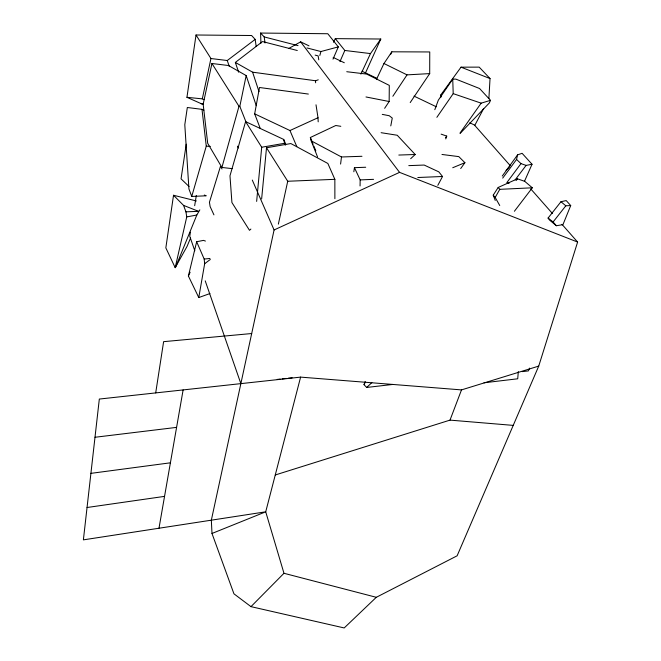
<?xml version="1.0" encoding="UTF-8"?>
<svg xmlns="http://www.w3.org/2000/svg" width="661" height="661" viewBox="0 0 661 661"><rect width="100%" height="100%" fill="white"/><g stroke="black" fill="none" stroke-linecap="round" stroke-linejoin="round"><path stroke-width="0.99" d="M410.208 102.571L429.7 73.602L429.749 51.955L391.841 51.806L383.967 63.514L376.489 79.32M384.644 108.321L389.155 101.513L389.304 85.393L366.673 74.073L346.752 71.719M360.063 185.972L360.171 179.899L354.436 167.671L365.715 167.25M488.884 98.547L490.032 78.568L479.192 67.133L461.031 67.166L441.019 94.622L440.73 97.621M518.315 371.589L517.72 378.786L483.984 382.785M256.65 201.407L261.698 147.238L245.603 121.624L283.701 139.43L285.759 144.164M261.64 198.911L266.507 147.767L290.848 143.553L327.856 163.465L334.854 179.329L334.879 198.68M340.589 164.077L341.489 156.979L311.207 140.851L310.356 137.505L335.78 125.507L340.812 126.309M202.91 104.421L186.939 97.316L196.02 35L251.601 35.512L255.187 39.387L256.162 46.427M353.842 171.761L354.436 167.671M196.35 200.952L173.529 195.259L165.837 247.875L175.182 267.655L186.964 246.578L190.55 238.084M186.237 144.205L181.056 178.858L189.046 186.501M155.699 392.907L163.614 341.663L251.692 333.532M190.409 232.176L189.757 236.25L194.797 250.792M194.673 205.703L196.317 195.516M209.967 293.542L198.771 297.557L204.662 263.714L204.183 259.062L196.656 241.744L203.489 240.381L205.431 241.075M158.987 528.23L183.122 389.924M260.203 128.325L254.667 113.857L259.5 87.5L308.365 94.06M390.783 125.896L392.27 118.071L389.238 115.733L382.273 114.37M245.884 121.698L239.819 106.338L246.173 75.569L228.45 65.513L211.933 63.497L203.158 104.198L207.694 143.297L221.914 167.448L232.151 168.638M204.175 99.662L202.307 98.861L210.942 58.523L196.02 35M252.287 180.073L274.084 229.97L211.338 520.182L211.991 533.468L233.944 593.818L250.982 606.641L344.199 627.95L376.299 597.304L457.123 555.802L538.732 366.095L577.615 242.058L561.999 224.352M278.364 224.129L287.725 181.254L266.507 147.767M502.707 178.123L516.563 159.45L517.563 154.897L522.099 153.302L532.039 164.267L524.396 181.486M175.182 267.655L186.741 216.915L185.939 211.834L183.568 205.397L173.529 195.259M198.771 297.557L188.393 275.992L196.656 241.744M538.732 366.095L461.502 389.899L300.606 377.117L265.722 511.812L283.974 573.285L376.299 597.304M221.914 167.448L238.985 106.297L211.933 63.497M319.825 55.474L320.924 51.533L338.308 46.89L327.798 33.736L260.574 33.05L260.938 43.213M191.74 196.449L206.265 146.164L202.002 109.346L187.327 107.503L184.799 124.714L188.93 188.963L191.74 196.449L206.207 195.796L204.29 195.036M245.603 121.624L229.978 175.801L231.92 202.539L249.494 230.309L250.883 229.061M445.795 138.926L446.737 136.092L441.127 134.142M392.989 384.421L366.657 387.453L364.029 384.677L365.029 381.827M434.806 109.693L438.326 100.166L452.735 79.138L455.859 79.113L479.58 88.524L490.512 100.34L489.355 102.926L460.23 133.307M275.265 474.978L450.009 420.115L461.502 389.899M175.421 267.622L196.821 215.015L199.829 209.851M570.716 205.546L562.949 224.657L556.364 225.732L549.655 220.146L548.076 218.064L560.974 201.712L566.213 200.58L570.716 205.546L565.816 205.811L560.974 201.712M190.128 272.225L188.393 275.992M529.585 368.119L528.403 370.912L522.322 371.614M332.995 59.151L338.308 46.89M339.944 61.622L344.819 50.467L335.309 38.635L333.441 42.254M365.285 73.388L380.794 39.024L335.309 38.635M390.552 54.59L391.841 51.806M360.906 74.139L370.482 53.582L380.794 39.024M364.029 384.677L365.376 381.942M474.681 125.582L483.678 108.462M437.805 185.369L442.523 176.487L438.797 171.852L424.172 165.052L408.787 165.63M499.749 205.538L495.188 197.449L499.782 189.335L532.32 187.798L514.39 211.272M495.246 200.448L493.23 195.144L498.187 187.46L517.464 178.825L524.801 181.378L532.32 187.798M392.849 96.258L407.019 74.875L429.7 73.602M502.261 176.066L517.563 154.897M436.863 117.328L453.206 93.639L452.735 79.138M445.572 137.752L446.737 136.092M459.99 133.125L481.15 103.157L490.512 100.34M460.692 168.563L464.906 162.697L458.808 156.616L441.978 154.467M532.039 164.267L526.106 165.399L520.984 163.622L506.822 182.618L509.077 183.32M516.241 180.453L517.464 178.825M515.159 179.842L526.106 165.399M556.364 225.732L553.1 221.972L565.816 205.811M506.086 170.381L509.59 166.787M250.982 606.641L283.974 573.285M410.679 158.698L415.191 154.5L397.228 135.249L381.108 132.696M366.657 387.453L371.862 382.62M238.654 72.189L235.341 62.431L262.524 41.552L297.285 50.509M210.942 58.523L227.252 60.523L255.187 39.387M204.662 263.714L210.314 259.467M288.915 48.385L300.631 41.85L309.001 45.857M274.084 229.97L399.558 172.364L577.615 242.058M254.667 113.857L289.964 130.531L318.007 117.732L316.008 104.81M452.735 167.737L464.906 162.697M211.991 533.468L265.722 511.812L83.385 539.863L99.324 399.054L300.606 377.117M235.341 62.431L252.601 72.173L315.553 80.758L318.247 79.816M186.741 216.915L196.821 215.015M261.698 147.238L284.56 143.297L285.345 145.189M87.045 507.508L164.548 496.378M90.912 473.359L170.406 462.807M95.002 437.268L176.586 427.378M277.232 379.406L280.214 379.084M282.206 378.869L286.188 378.431M288.179 378.216L292.162 377.786M204.183 259.062L209.991 258.459M185.939 211.834L198.614 211.33M360.171 179.899L373.556 179.346M417.818 177.512L442.523 176.487M287.725 181.254L334.854 179.329M341.489 156.979L361.964 156.293M398.814 155.054L415.191 154.5M201.01 103.703L203.051 103.769M238.985 106.297L239.819 106.338M206.265 146.164L210.363 146.42M450.009 420.115L513.225 425.387M186.939 97.316L202.307 98.861M344.819 50.467L370.482 53.582M365.987 96.96L389.155 101.513M260.574 33.05L264.21 36.925L298.037 45.642M306.993 47.947L320.924 51.533M315.157 55.119L318.139 55.888L318.784 59.829M453.206 93.639L481.15 103.157M461.031 67.166L490.032 78.568M183.568 205.397L198.283 211.223M202.002 109.346L203.902 110.156M333.161 57.416L344.315 62.754M361.972 71.206L376.844 78.32M414.017 96.109L436.326 106.785M469.789 122.797L474.433 125.02L510.408 165.828M383.967 63.514L407.019 74.875M548.076 218.064L553.1 221.972M516.563 159.45L520.984 163.622M530.775 188.93L552.497 213.569M498.187 187.46L499.782 189.335M493.23 195.144L495.188 197.449M300.631 41.85L399.558 172.364M222.022 168.968L220.477 166.341L209.438 202.233L210.132 206.571L213.941 214.875M237.473 146.172L238.299 148.056M289.964 130.531L296.822 146.659M310.356 137.505L313.091 144.189M313.868 146.098L315.818 150.873M311.207 140.851L317.544 156.938M205.216 280.851L240.86 383.628M227.252 60.523L229.276 66.373M246.173 75.569L256.253 105.677M252.601 72.173L259.005 91.631M283.701 139.43L284.56 143.297M264.21 36.925L265.02 42.99M441.019 94.622L441.242 96.638M318.007 117.732L318.189 121.847M315.553 80.758L315.619 82.79"/></g></svg>
